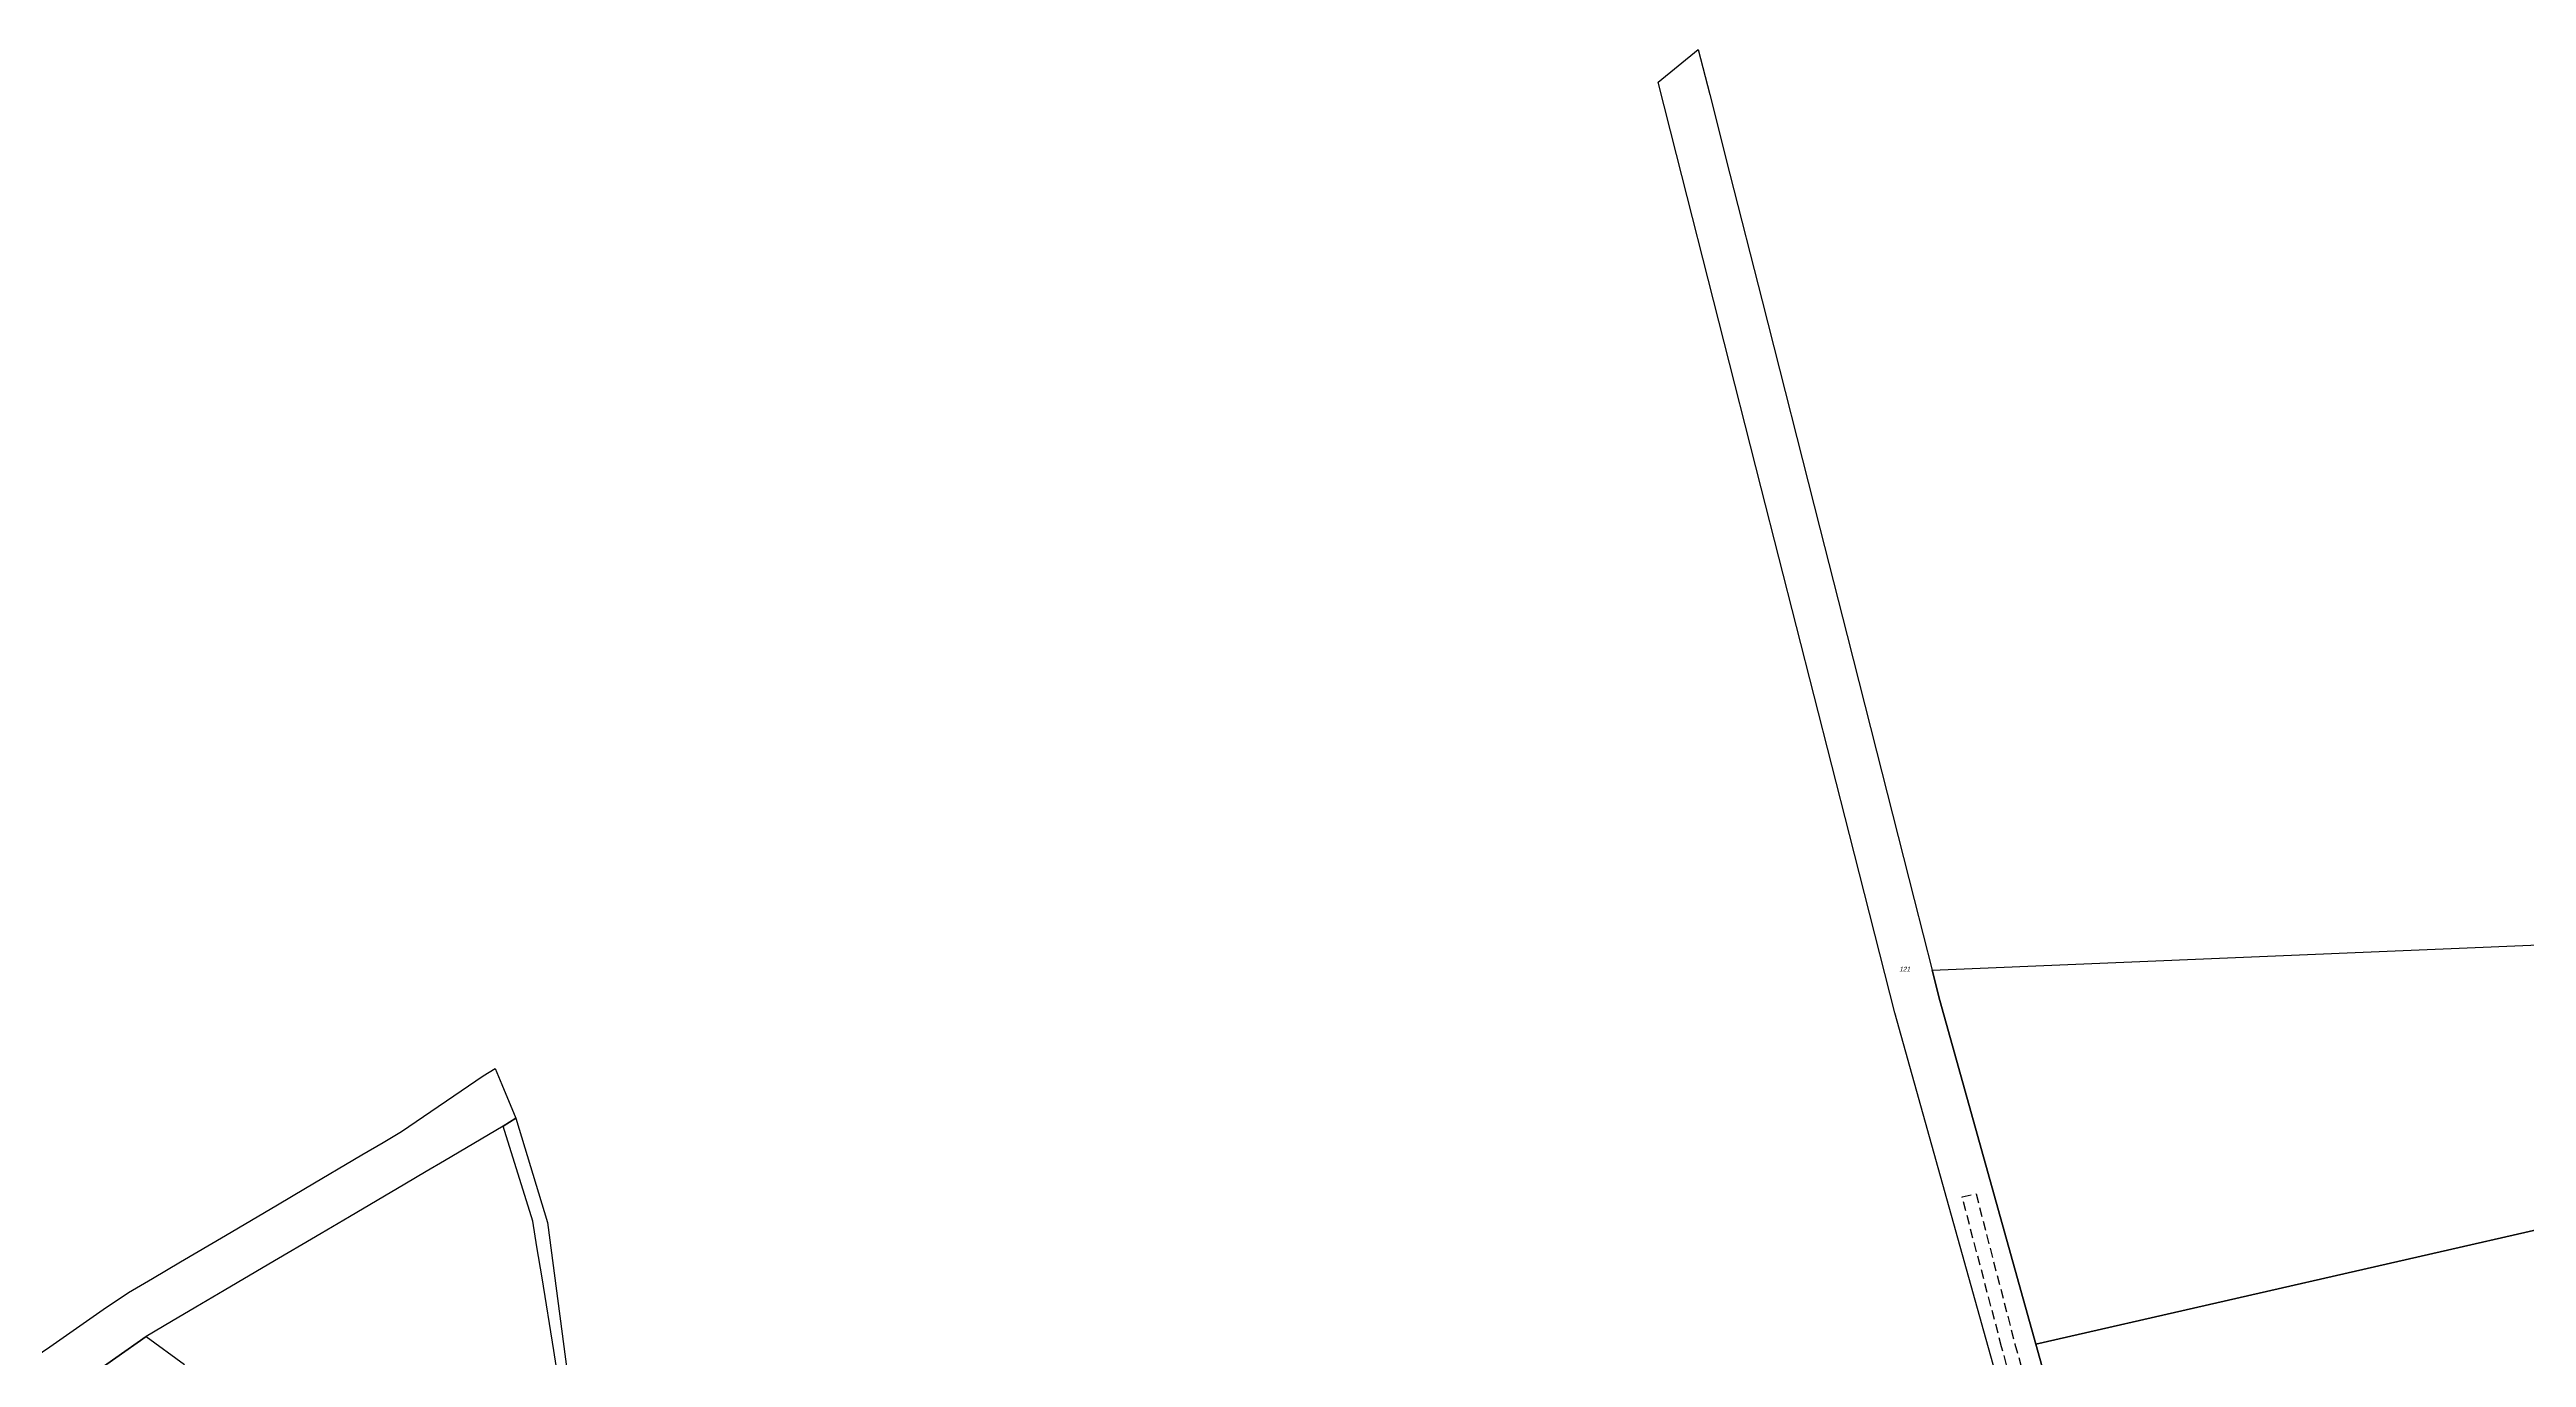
# Model space of a CAD drawing. Header units: metres. Extents: x 7542702 to 7555152, y 5804026 to 5815503.
# Drawn here: x 7550287 to 7550815, y 5805759 to 5806039 of the extents above; entities that cross this region are included whole.
import ezdxf

# ---------------------------------------------------------------- set-up
doc = ezdxf.new("R2010")
doc.units = ezdxf.units.M
doc.linetypes.add('4003', pattern=[3, 2, -1])
doc.layers.add('Drogi', color=135, linetype='Continuous')
doc.layers.add('Dzialki', color=165, linetype='Continuous')
doc.styles.get("Standard").update_dxf_attribs({"font": 'arial.ttf'})

msp = doc.modelspace()

# ---------------------------------------------------------------- linework, layer by layer
at = {"layer": 'Drogi', "color": 8, "linetype": '4003'}
for p, q in [((7550694.9, 5805793.77), (7550697.89, 5805794.38)), ((7550703.35, 5805761.72), (7550694.9, 5805793.77)), ((7550697.89, 5805794.38), (7550706.18, 5805762.3)), ((7550717.75, 5805708.69), (7550703.35, 5805761.72)), ((7550706.18, 5805762.3), (7550720.83, 5805709.65))]:
    msp.add_line(p, q, dxfattribs=at)
at = {"layer": 'Dzialki'}
for p, q in [((7550630.03, 5806031.73), (7550638.59, 5806038.71)), ((7550638.59, 5806038.71), (7550641.02, 5806029.08)), ((7550633.96, 5806016.3), (7550630.03, 5806031.73)), ((7550641.02, 5806029.08), (7550645.35, 5806012.08)), ((7550652.04, 5805945.14), (7550633.96, 5806016.3)), ((7550645.35, 5806012.08), (7550652.22, 5805985.05)), ((7550652.22, 5805985.05), (7550664.56, 5805936.48)), ((7550670.85, 5805871.12), (7550652.04, 5805945.14)), ((7550664.56, 5805936.48), (7550670.37, 5805913.61)), ((7550670.37, 5805913.61), (7550676.65, 5805888.89)), ((7550676.65, 5805888.89), (7550684.69, 5805857.23)), ((7550680.52, 5805833.06), (7550670.85, 5805871.12)), ((7550684.69, 5805857.23), (7550688.55, 5805842.12)), ((7550688.55, 5805842.12), (7551035.22, 5805856.64)), ((7550688.55, 5805842.12), (7550690.18, 5805835.64)), ((7550690.18, 5805835.64), (7550688.55, 5805842.12)), ((7550690.18, 5805835.64), (7550710.68, 5805762.31)), ((7550710.68, 5805762.31), (7550690.18, 5805835.64)), ((7550706.39, 5805740.51), (7550680.52, 5805833.06)), ((7550986.02, 5805825.2), (7550710.68, 5805762.31)), ((7550710.68, 5805762.31), (7550986.02, 5805825.2)), ((7550361.76, 5805807.67), (7550379.19, 5805819.59)), ((7550379.19, 5805819.59), (7550381.77, 5805821.12)), ((7550381.77, 5805821.12), (7550383.17, 5805817.75)), ((7550383.17, 5805817.75), (7550386.17, 5805810.55)), ((7550357.86, 5805805.37), (7550361.76, 5805807.67)), ((7550383.47, 5805808.85), (7550370.9, 5805801.43)), ((7550383.47, 5805808.85), (7550386.17, 5805810.55)), ((7550386.17, 5805810.55), (7550383.47, 5805808.85)), ((7550389.8, 5805788.53), (7550383.47, 5805808.85)), ((7550386.17, 5805810.55), (7550392.88, 5805788.26)), ((7550341.24, 5805795.6), (7550353.31, 5805802.69)), ((7550353.31, 5805802.69), (7550357.86, 5805805.37)), ((7550362.45, 5805796.46), (7550350.61, 5805789.48)), ((7550367.02, 5805799.15), (7550362.45, 5805796.46)), ((7550370.9, 5805801.43), (7550367.02, 5805799.15)), ((7550324.19, 5805785.52), (7550335.28, 5805792.06)), ((7550335.28, 5805792.06), (7550341.24, 5805795.6)), ((7550344.57, 5805785.93), (7550333.4, 5805779.34)), ((7550350.61, 5805789.48), (7550344.57, 5805785.93)), ((7550390.67, 5805783.1), (7550389.8, 5805788.53)), ((7550392.88, 5805788.26), (7550401.1, 5805726.09)), ((7550314.6, 5805779.87), (7550324.19, 5805785.52)), ((7550391.74, 5805776.48), (7550390.67, 5805783.1)), ((7550303.44, 5805773.3), (7550308.56, 5805776.32)), ((7550308.56, 5805776.32), (7550314.6, 5805779.87)), ((7550333.4, 5805779.34), (7550323.87, 5805773.72)), ((7550394.25, 5805760.96), (7550391.74, 5805776.48)), ((7550298.08, 5805769.72), (7550303.44, 5805773.3)), ((7550317.82, 5805770.16), (7550312.63, 5805767.09)), ((7550323.87, 5805773.72), (7550317.82, 5805770.16)), ((7550286.64, 5805761.69), (7550298.08, 5805769.72)), ((7550312.63, 5805767.09), (7550307.22, 5805763.91)), ((7550260.54, 5805743.9), (7550286.64, 5805761.69)), ((7550287.78, 5805750.27), (7550307.22, 5805763.91)), ((7550307.22, 5805763.91), (7550287.78, 5805750.27)), ((7550307.22, 5805763.91), (7550315.45, 5805757.93)), ((7550395.65, 5805752.27), (7550394.25, 5805760.96)), ((7550710.68, 5805762.31), (7550716.07, 5805743.02)), ((7550716.07, 5805743.02), (7550710.68, 5805762.31))]:
    msp.add_line(p, q, dxfattribs=at)

# ---------------------------------------------------------------- texts
at = {"layer": 'Dzialki', "oblique": 15}
msp.add_text('121', height=1, dxfattribs=at).set_placement((7550681.47, 5805841.86))

doc.saveas('drawing.dxf')
